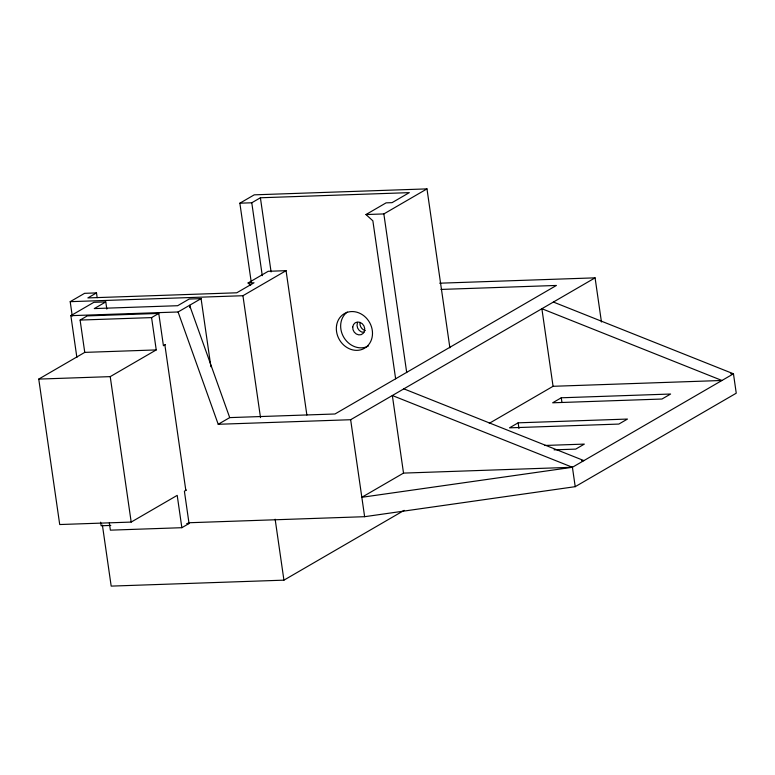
<?xml version="1.0" encoding="UTF-8"?>
<svg xmlns="http://www.w3.org/2000/svg" width="775" height="775" viewBox="0 0 775 775"><rect width="100%" height="100%" fill="white"/><g stroke="black" fill="none" stroke-linecap="round" stroke-linejoin="round"><path stroke-width="1.16" d="M72.259 316.006L70.196 301.669L84.572 293.328L96.487 292.911L97.175 297.687M251.226 282.061L239.862 203.186L254.239 194.845L426.977 188.887L449.887 347.839M96.487 292.911L87.866 297.92L236.772 292.795L254.026 282.778L248.077 282.982L250.654 285.326M239.862 203.186L251.778 202.779L260.4 197.77L409.316 192.636L392.063 202.653L386.105 202.856L365.974 214.549L372.862 220.807L395.637 378.83M76.88 357.449L70.864 315.667L93.862 302.318L105.778 301.911L106.814 309.08M105.778 301.911L94.279 308.586L177.669 305.708L189.168 299.034L201.083 298.627L210.897 366.74M109.343 522.98L110.379 530.158L181.854 527.697L177.204 495.37L131.188 522.079L59.714 524.539L38.75 379.091L84.756 352.383L80.106 320.065L87.294 315.89L158.768 313.429L163.428 345.747L165.424 344.594M80.106 320.065L151.58 317.605L158.768 313.429M70.864 315.667L178.076 311.976L201.083 298.627M248.077 282.982L268.208 271.298L286.072 270.678L306.871 415.022M70.196 301.669L242.933 295.721L286.072 270.678M365.974 214.549L383.848 213.929L426.977 188.887M38.75 379.091L110.224 376.631L156.24 349.922L151.58 317.605M178.076 311.976L218.211 424.283L229.71 417.609L334.984 413.986L556.411 285.452L440.946 289.433M186.378 490.042L184.392 491.205L189.042 523.522L181.854 527.697M218.211 424.283L350.649 419.721L595.084 277.847L601.448 322.003M575.215 486.671L572.415 467.277L403.523 473.099L361.828 497.298L572.415 467.277L733.46 373.802L736.25 393.196L575.215 486.671L364.628 516.692L188.16 522.767M489.277 423.324L553.059 386.299L721.951 380.477L541.88 308.721L553.059 386.299M518.146 422.83L509.514 427.839L618.837 424.07L627.469 419.062L518.146 422.83L518.959 428.536M561.274 397.788L552.653 402.797L661.976 399.028L670.598 394.029L561.274 397.788L561.933 402.351M102.407 525.159L111.183 586.113L283.931 580.155L404.182 510.357M439.677 283.195L595.084 277.847M84.756 352.383L156.24 349.922M731.038 373.889L733.46 373.802L553.389 302.047M544.689 445.47L584.331 444.104L575.709 449.113L554.077 449.849M581.512 460.689L583.924 460.602L403.853 388.847M110.806 525.431L101.138 525.77L100.624 522.185M186.668 523.609L189.042 523.522M731.077 373.463L733.46 373.802M572.415 467.277L392.344 395.521L403.523 473.099M229.71 417.609L189.584 305.302L189.923 307.694M383.848 213.929L406.71 372.581M350.649 419.721L364.628 516.692M260.4 197.77L271.085 271.928M251.778 202.779L262.279 275.677M242.933 295.721L260.507 417.618M275.144 519.211L283.931 580.155M164.872 344.914L185.826 490.372M110.224 376.631L131.188 522.079M365.287 330.576A6.684 5.793 59.9 0 1 359.929 322.807M363.979 332.417A6.684 5.793 59.9 0 1 357.42 322.894M368.28 346.067A20.043 17.379 59.9 0 1 344.032 337.726A20.043 17.379 59.9 0 1 347.268 312.044M336.573 325.461A20.043 17.379 59.9 0 0 360.782 349.825A20.043 17.379 59.9 0 0 365.897 317.595A20.043 17.379 59.9 0 0 336.573 325.461M352.741 326.982A6.684 5.793 59.9 0 0 361.179 334.645A6.684 5.793 59.9 0 0 362.283 323.737A6.684 5.793 59.9 0 0 352.741 326.982"/></g></svg>
